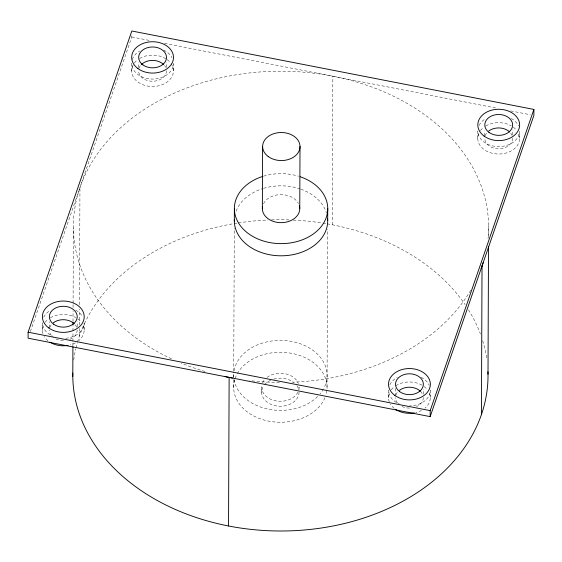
<?xml version="1.0" encoding="UTF-8"?>
<svg xmlns="http://www.w3.org/2000/svg" width="562" height="562" viewBox="0 0 562 562"><rect width="100%" height="100%" fill="white"/><g stroke="black" fill="none" stroke-linecap="round" stroke-linejoin="round"><path stroke-width="0.42" stroke-dasharray="2.81 2.11" d="M42.34 330.238L42.368 322.806A20.913 15.673 0.2 0 0 52.99 336.329M49.344 327.681L49.365 321.808M72.919 345.89L72.934 342.391M72.934 341.52L72.976 331.903M72.976 331.032L72.997 325.791M73.011 321.422L73.053 310.934M73.067 307.435L73.081 303.937M73.088 303.066L73.383 227.905M77.177 326.698L77.198 321.668M79.368 336.16L79.397 328.299M79.411 324.801L79.474 309.072M79.495 304.702L79.952 187.596M84.159 330.013L84.181 323.41A20.913 15.673 0.2 0 1 64.251 338.359M131.62 70.938L131.649 63.513A20.913 15.673 0.2 0 0 152.759 79.073A20.913 15.673 0.2 0 0 173.468 63.288M30.376 331.573L131.81 36.994L131.817 35.287M138.631 67.545L138.645 62.515M166.457 67.398L166.478 62.368M173.44 70.721L173.468 64.117M233.673 387.513L233.729 372.135M233.736 371.264L234.298 228.053M261.632 392.318L261.653 387.366M299.047 389.642L299.054 387.169A18.701 14.022 0.2 0 1 298.682 390.091M327.035 387.021L327.66 229.303M332.254 224.786L332.845 76.214M388.475 397.763L388.504 390.33A20.913 15.673 0.2 0 0 399.132 403.853M395.479 396.048L395.507 388.497M423.312 394.222L423.334 389.185M430.295 397.538L430.323 390.112A20.913 15.673 0.2 0 1 409.614 405.897M477.763 138.463L477.791 131.03A20.913 15.673 0.2 0 0 498.353 146.591A20.913 15.673 0.2 0 0 519.59 131.627L519.583 138.238M484.767 135.906L484.788 130.876M488.547 237.073L488.596 225.713M512.6 134.922L512.621 129.892M131.81 36.994L150.707 40.682M164.455 43.365L496.934 108.22M510.682 110.904L530.437 114.76M470.703 290.343A207.617 155.618 0.2 0 1 292.514 382.209M279.454 382.42A207.617 155.618 0.2 0 1 249.704 380.6M205.032 371.51A207.617 155.618 0.2 0 1 181.224 363.108M171.536 358.858A207.617 155.618 0.2 0 1 89.351 166.619A207.617 155.618 0.2 0 1 329.213 75.533A207.617 155.618 0.2 0 1 488.034 238.667M73.748 360.052A207.617 155.618 0.2 0 1 75.751 348.833M75.947 347.976A207.617 155.618 0.2 0 1 77.268 342.869M77.507 342.026A207.617 155.618 0.2 0 1 237.508 223.044M238.365 222.91A207.617 155.618 0.2 0 1 268.004 220.016M271.495 219.89A207.617 155.618 0.2 0 1 288.917 219.904M293.294 220.086A207.617 155.618 0.2 0 1 322.068 223.002M322.925 223.135A207.617 155.618 0.2 0 1 326.339 223.697M327.189 223.845A207.617 155.618 0.2 0 1 465.076 304.604M468.504 309.852A207.617 155.618 0.2 0 1 480.426 334.046M482.695 340.727A207.617 155.618 0.2 0 1 486.769 358.739M324.955 397.678A46.688 34.992 0.2 0 1 268.692 421.128A46.688 34.992 0.2 0 1 234.649 380.06M235.148 378.451A46.688 34.992 0.2 0 1 236.848 374.489M237.269 373.716A46.688 34.992 0.2 0 1 294.158 353.863A46.688 34.992 0.2 0 1 326.058 394.475M234.129 370.639A46.688 34.992 0.2 0 1 292.064 341.513A46.688 34.992 0.2 0 1 323.902 388.152M323.487 388.932A46.688 34.992 0.2 0 1 320.017 393.962M317.706 396.484A46.688 34.992 0.2 0 1 264.765 408.328A46.688 34.992 0.2 0 1 233.75 373.969M43.681 317.186A20.913 15.673 0.2 0 1 49.681 310.765M75.849 310.196A20.913 15.673 0.2 0 1 82.726 316.982M389.824 384.71A20.913 15.673 0.2 0 1 397.264 377.446M421.247 377.313A20.913 15.673 0.2 0 1 429.242 385.279M299.04 392.121A18.701 14.022 0.2 0 1 276.139 405.876A18.701 14.022 0.2 0 1 263.592 385.939M264.547 384.668A18.701 14.022 0.2 0 1 270.828 380.13M273.778 379.076A18.701 14.022 0.2 0 1 293.434 382.237M296.919 385.764A18.701 14.022 0.2 0 1 298.78 389.923M297.881 392.199A18.701 14.022 0.2 0 1 275.682 400.832A18.701 14.022 0.2 0 1 261.857 385.167M262.51 383.031A18.701 14.022 0.2 0 1 265.116 379.104M267.006 377.425A18.701 14.022 0.2 0 1 298.373 383.544M77.163 330.056A13.917 10.432 0.2 0 1 67.84 339.982M63.38 340.558A13.917 10.432 0.2 0 1 53.502 337.551M51.261 335.402A13.917 10.432 0.2 0 1 49.33 330.196M49.772 327.498A13.917 10.432 0.2 0 1 51.128 324.977M75.231 324.85A13.917 10.432 0.2 0 1 76.657 327.358M166.443 70.756A13.917 10.432 0.2 0 1 152.66 81.258A13.917 10.432 0.2 0 1 138.617 70.903M139.053 68.199A13.917 10.432 0.2 0 1 140.416 65.677M164.518 65.55A13.917 10.432 0.2 0 1 165.664 67.412M479.105 125.41A20.913 15.673 0.2 0 1 485.104 118.989M511.272 118.42A20.913 15.673 0.2 0 1 518.529 125.979M132.309 59.453A20.913 15.673 0.2 0 1 139.678 51.03M163.626 50.116A20.913 15.673 0.2 0 1 172.014 57.682M518.817 134.185A20.913 15.673 0.2 0 1 496.675 153.953A20.913 15.673 0.2 0 1 479.955 131.332M480.461 130.609A20.913 15.673 0.2 0 1 483.749 127.349M485.786 125.986A20.913 15.673 0.2 0 1 511.244 125.846M513.317 127.188A20.913 15.673 0.2 0 1 516.682 130.419M423.305 397.573A13.917 10.432 0.2 0 1 416.456 406.642M409.515 408.082A13.917 10.432 0.2 0 1 401.022 405.968M397.404 402.926A13.917 10.432 0.2 0 1 395.472 397.72M395.915 395.023A13.917 10.432 0.2 0 1 397.271 392.501M420.348 391.243A13.917 10.432 0.2 0 1 422.793 394.875M236.096 211.2A46.688 34.992 0.2 0 1 262.742 188.586M263.557 188.333A46.688 34.992 0.2 0 1 300.087 188.909M300.881 189.19A46.688 34.992 0.2 0 1 326.529 213.131M83.394 325.96A20.913 15.673 0.2 0 1 78.792 340.635M75.399 342.904A20.913 15.673 0.2 0 1 70.334 344.885M47.967 340.797A20.913 15.673 0.2 0 1 44.222 336.603M42.838 333.498A20.913 15.673 0.2 0 1 43.653 324.611M45.037 322.384A20.913 15.673 0.2 0 1 48.325 319.125M50.362 317.762A20.913 15.673 0.2 0 1 75.821 317.621M77.893 318.963A20.913 15.673 0.2 0 1 81.258 322.195M263.599 176.152A46.688 34.992 0.2 0 1 298.52 176.215M263.536 203.704A18.701 14.022 0.2 0 1 280.888 194.614A18.701 14.022 0.2 0 1 298.457 203.521M429.537 393.484A20.913 15.673 0.2 0 1 424.935 408.16M421.535 410.429A20.913 15.673 0.2 0 1 415.732 412.592M394.11 408.321A20.913 15.673 0.2 0 1 390.365 404.127M389.241 401.816A20.913 15.673 0.2 0 1 389.796 392.136M391.18 389.909A20.913 15.673 0.2 0 1 394.461 386.642M395.796 385.715A20.913 15.673 0.2 0 1 421.964 385.146M424.036 386.487A20.913 15.673 0.2 0 1 427.401 389.719M171.073 63.611A20.913 15.673 0.2 0 1 152.724 86.499A20.913 15.673 0.2 0 1 133.812 63.808M134.325 63.084A20.913 15.673 0.2 0 1 137.606 59.825M139.643 58.462A20.913 15.673 0.2 0 1 166.521 59.2M167.181 59.67A20.913 15.673 0.2 0 1 170.539 62.895M512.586 138.28A13.917 10.432 0.2 0 1 498.803 148.782A13.917 10.432 0.2 0 1 484.753 138.428M485.196 135.723A13.917 10.432 0.2 0 1 486.552 133.201M510.654 133.075A13.917 10.432 0.2 0 1 512.08 135.583"/><path stroke-width="0.84" d="M28.121 332.198L28.1 338.191L430.169 416.625L533.879 115.428L533.9 109.435L131.831 31.001L28.121 332.198L430.19 410.632L430.169 416.625M72.793 376.477L72.912 346.761M72.997 324.913L73.011 322.293M228.544 525.976L229.134 377.404M234.326 221.063L234.375 208.881M262.356 208.734L262.602 146.633M299.764 208.537L300.01 146.436M327.695 220.571L327.744 208.39M481.437 414.594L482.02 266.03M488.006 374.285L488.511 246.69M430.19 410.632L533.9 109.435M483.116 262.693A207.617 155.618 0.2 0 1 481.17 268.411M232.506 378.043A207.617 155.618 0.2 0 1 224.8 376.526M487.942 371.707A207.617 155.618 0.2 0 1 281.773 530.999A207.617 155.618 0.2 0 1 72.807 373.042M327.625 218.913A46.688 34.992 0.2 0 1 281.45 255.808A46.688 34.992 0.2 0 1 234.361 219.412M399.456 390.323A13.917 10.432 0.2 0 1 420.348 391.243M300.136 176.728A46.688 34.992 0.2 0 1 317.649 230.434A46.688 34.992 0.2 0 1 243.929 229.788A46.688 34.992 0.2 0 1 262.791 176.398M299.314 205.622A18.701 14.022 0.2 0 1 281.724 222.65A18.701 14.022 0.2 0 1 262.559 206.535M53.313 322.806A13.917 10.432 0.2 0 1 74.205 323.719M414.236 412.901A20.913 15.673 0.2 0 1 395.402 409.276M68.093 345.384A20.913 15.673 0.2 0 1 49.955 342.202M141.413 64.539A13.917 10.432 0.2 0 1 163.493 64.419M488.736 131.03A13.917 10.432 0.2 0 1 509.629 131.944M48.655 327.864A20.913 15.673 0.2 0 0 83.548 320.656A20.913 15.673 0.2 0 0 57.696 301.597A20.913 15.673 0.2 0 0 48.655 327.864M394.791 395.388A20.913 15.673 0.2 0 0 429.691 388.18A20.913 15.673 0.2 0 0 403.839 369.115A20.913 15.673 0.2 0 0 394.791 395.388M53.552 324.133A13.917 10.432 0.2 0 0 76.776 319.335A13.917 10.432 0.2 0 0 59.572 306.648A13.917 10.432 0.2 0 0 53.552 324.133M268.207 156.517A18.701 14.022 0.2 0 0 299.42 150.068A18.701 14.022 0.2 0 0 276.293 133.018A18.701 14.022 0.2 0 0 268.207 156.517M137.936 68.571A20.913 15.673 0.2 0 0 172.829 61.356A20.913 15.673 0.2 0 0 146.984 42.298A20.913 15.673 0.2 0 0 137.936 68.571M484.079 136.088A20.913 15.673 0.2 0 0 518.972 128.881A20.913 15.673 0.2 0 0 493.12 109.822A20.913 15.673 0.2 0 0 484.079 136.088M142.839 64.834A13.917 10.432 0.2 0 0 166.057 60.036A13.917 10.432 0.2 0 0 148.86 47.349A13.917 10.432 0.2 0 0 142.839 64.834M488.975 132.358A13.917 10.432 0.2 0 0 512.2 127.56A13.917 10.432 0.2 0 0 494.996 114.873A13.917 10.432 0.2 0 0 488.975 132.358M399.694 391.658A13.917 10.432 0.2 0 0 422.912 386.86A13.917 10.432 0.2 0 0 405.715 374.173A13.917 10.432 0.2 0 0 399.694 391.658"/></g></svg>
